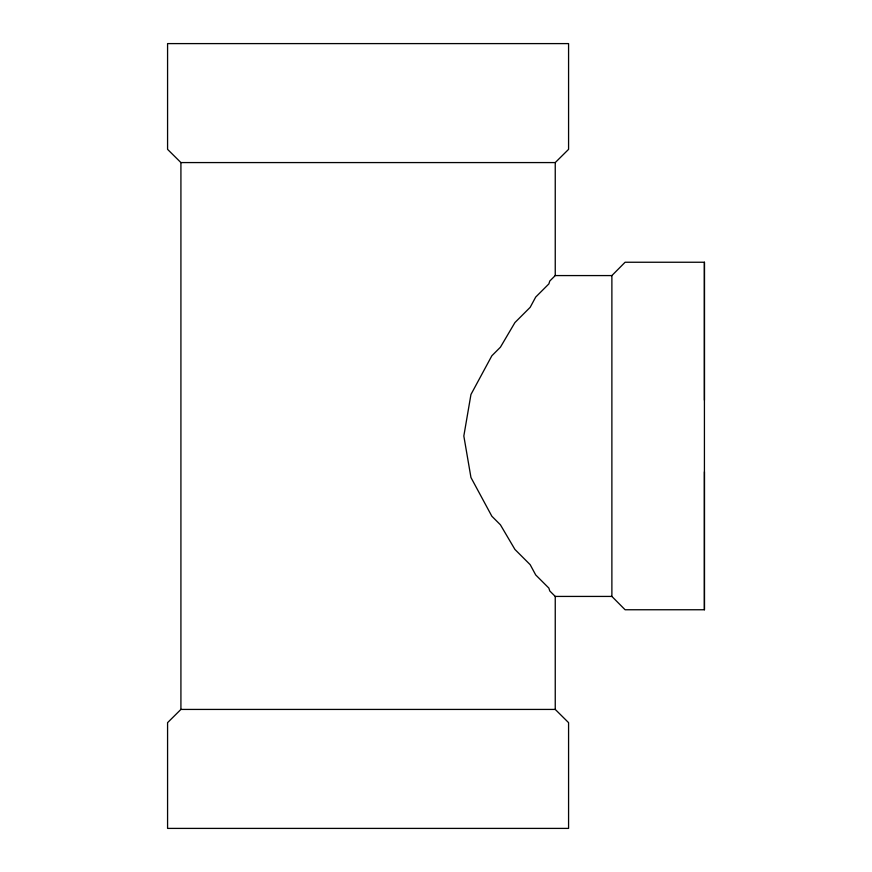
<?xml version="1.0" encoding="UTF-8"?>
<svg xmlns="http://www.w3.org/2000/svg" width="872" height="872" viewBox="0 0 872 872"><rect width="100%" height="100%" fill="white"/><g stroke="black" fill="none" stroke-linecap="round" stroke-linejoin="round"><path stroke-width="1.31" d="M704.423 609.757L704.423 262.243L625.104 262.243L611.882 275.574L611.882 394.482L611.882 596.426L625.104 609.757L704.423 609.757L704.423 471.828M704.423 400.172L704.423 262.243M611.882 275.574L555.246 275.574L549.774 281.035L548.87 283.901L535.702 297.069L530.165 307.326L514.927 322.564L500.419 347.198L491.841 355.787L470.956 394.482L463.828 436L470.956 477.518L491.841 516.213L500.419 524.802L514.927 549.436L530.165 564.674L535.702 574.931L548.87 588.099L549.774 590.965L555.246 596.426L555.246 709.427L568.577 722.648L568.577 828.4L167.577 828.4L167.577 722.648L180.918 709.427L555.246 709.427M555.246 162.574L568.577 149.352L568.577 43.6L167.577 43.6L167.577 149.352L180.918 162.574L555.246 162.574L555.246 275.574M555.246 596.426L611.882 596.426M180.918 162.574L180.918 709.427"/></g></svg>
